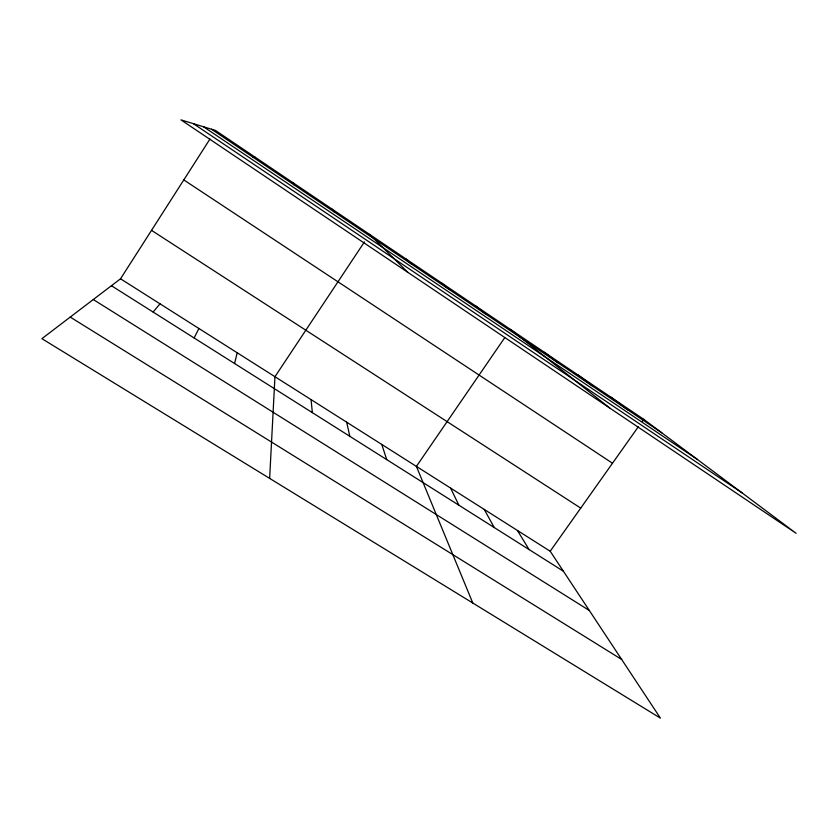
<?xml version="1.0" encoding="UTF-8"?>
<svg xmlns="http://www.w3.org/2000/svg" width="838" height="838" viewBox="0 0 838 838"><rect width="100%" height="100%" fill="white"/><g stroke="black" fill="none" stroke-linecap="round" stroke-linejoin="round"><path stroke-width="1.26" d="M269.637 478.383L274.958 376.712L364.457 241.889M234.556 363.514L237.206 352.777M194.154 337.986L198.899 328.475M120.525 278.792L550.199 551.236L660.417 718.135L41.9 338.667L120.525 278.792L209.95 139.066M504.706 337.714L416.402 466.399L472.81 603.035M550.199 551.236L638.441 426.594M642.149 421.336L643.636 419.241L215.471 130.435L180.956 119.865L796.1 533.293L643.636 419.241M153.113 312.061L160.006 303.817M253.097 157.261L254.857 156.999M70.235 317.089L621.67 659.454M93.29 299.533L589.334 610.493M111.423 285.727L563.408 571.233M151.521 230.356L580.734 508.111M183.805 179.919L612.505 463.236M211.501 129.22L661.811 432.827M203.582 126.789L697.551 459.57M193.452 123.689L742.279 493.027M611.028 397.243L627.652 409.803M577.958 374.932L593 386.433M544.428 352.316L557.836 362.728M510.426 329.386L609.875 408.127M475.942 306.121L485.935 314.25M440.966 282.532L449.168 289.466M405.477 258.596L411.846 264.295M369.485 234.315L407.844 272.35M331.848 208.934L334.31 212.024M517.434 530.464L529.082 549.55M484.217 509.399L494.252 527.552M450.54 488.041L458.931 505.241M381.782 444.444L386.716 459.622M293.646 183.166L294.023 184.863M346.67 422.184L349.813 436.315M311.066 399.611L312.354 412.652"/></g></svg>
